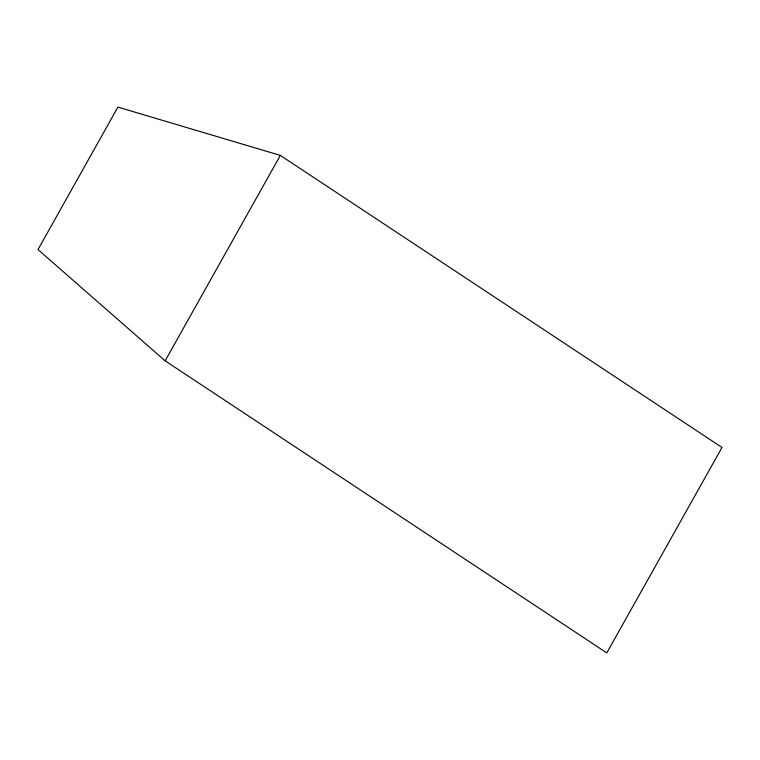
<?xml version="1.0" encoding="UTF-8"?>
<svg xmlns="http://www.w3.org/2000/svg" width="760" height="760" viewBox="0 0 760 760"><rect width="100%" height="100%" fill="white"/><g stroke="black" fill="none" stroke-linecap="round" stroke-linejoin="round"><path stroke-width="1.14" d="M165.138 360.829L280.354 155.401L722 447.469L606.784 652.897L165.138 360.829L38 249.574L117.904 107.103L280.354 155.401"/></g></svg>
